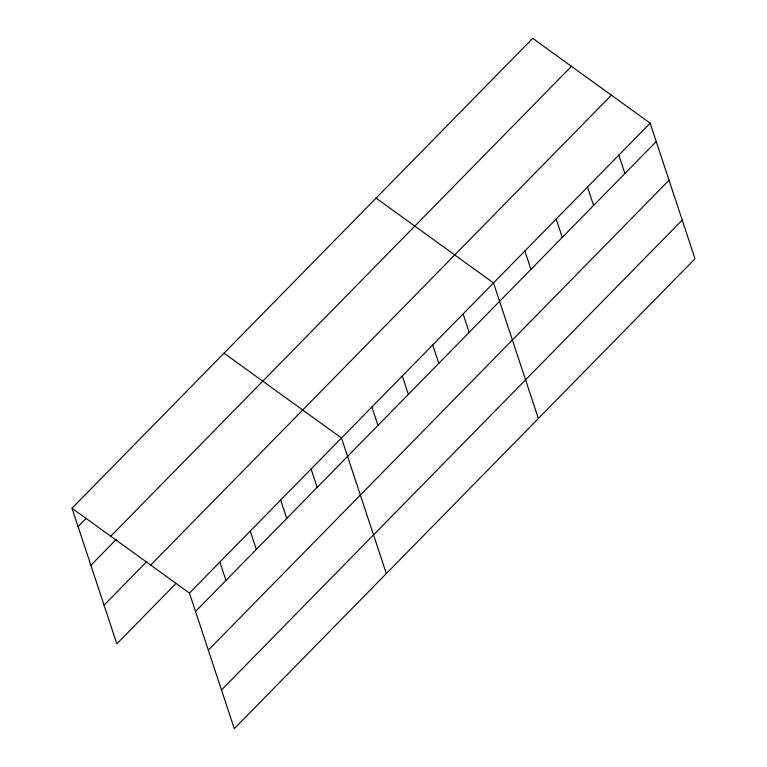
<?xml version="1.0" encoding="UTF-8"?>
<svg xmlns="http://www.w3.org/2000/svg" width="767" height="767" viewBox="0 0 767 767"><rect width="100%" height="100%" fill="white"/><g stroke="black" fill="none" stroke-linecap="round" stroke-linejoin="round"><path stroke-width="1.15" d="M72.002 508.253L532.71 38.35L650.167 123.171L694.998 258.747L234.29 728.65L189.449 593.073L72.002 508.253L116.833 643.829L176.007 583.486M78.081 526.641L86.297 518.262M110.755 536.238L571.473 66.336M90.87 565.317L116.344 539.326M104.044 605.163L146.785 561.569M150.687 565.078L611.404 95.175M189.449 593.073L650.167 123.171M195.527 611.462L656.245 141.559M208.317 650.128L669.035 180.235M221.5 689.974L682.208 220.071M376.07 198.116L493.517 282.937L538.357 418.514M224.031 353.184L341.488 438.005L386.328 573.582M618.835 155.126L624.913 173.515M587.503 187.071L593.591 205.46M556.18 219.026L562.259 237.415M524.849 250.982L530.927 269.37M463.115 313.952L469.193 332.341M432.703 344.958L438.791 363.347M402.301 375.974L408.38 394.363M371.89 406.989L377.978 425.378M311.076 469.011L317.164 487.409M280.674 500.026L286.753 518.415M250.263 531.042L256.341 549.431M219.861 562.058L225.939 580.446"/></g></svg>
